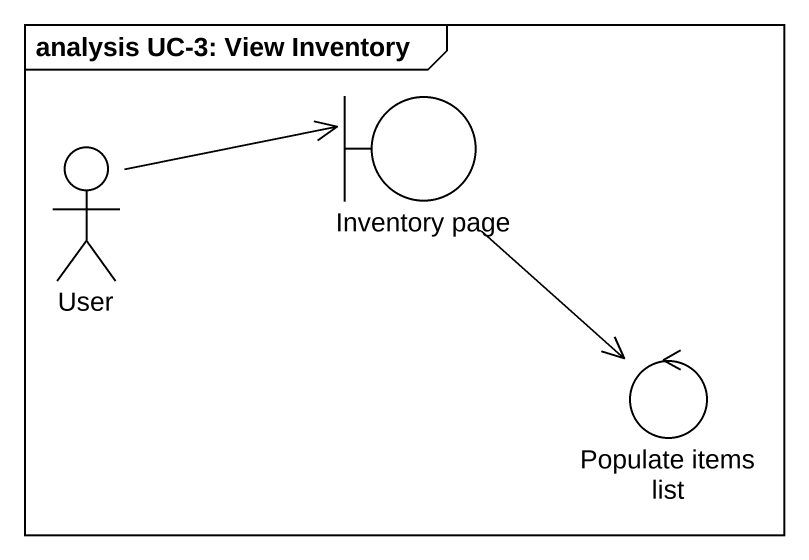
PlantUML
@startuml
mainframe analysis UC-3: View Inventory
actor User
boundary "Inventory page" as Inventory_page
control "Populate items list" as Populate_items_list
User -right-> Inventory_page
Inventory_page --> Populate_items_list
@enduml
